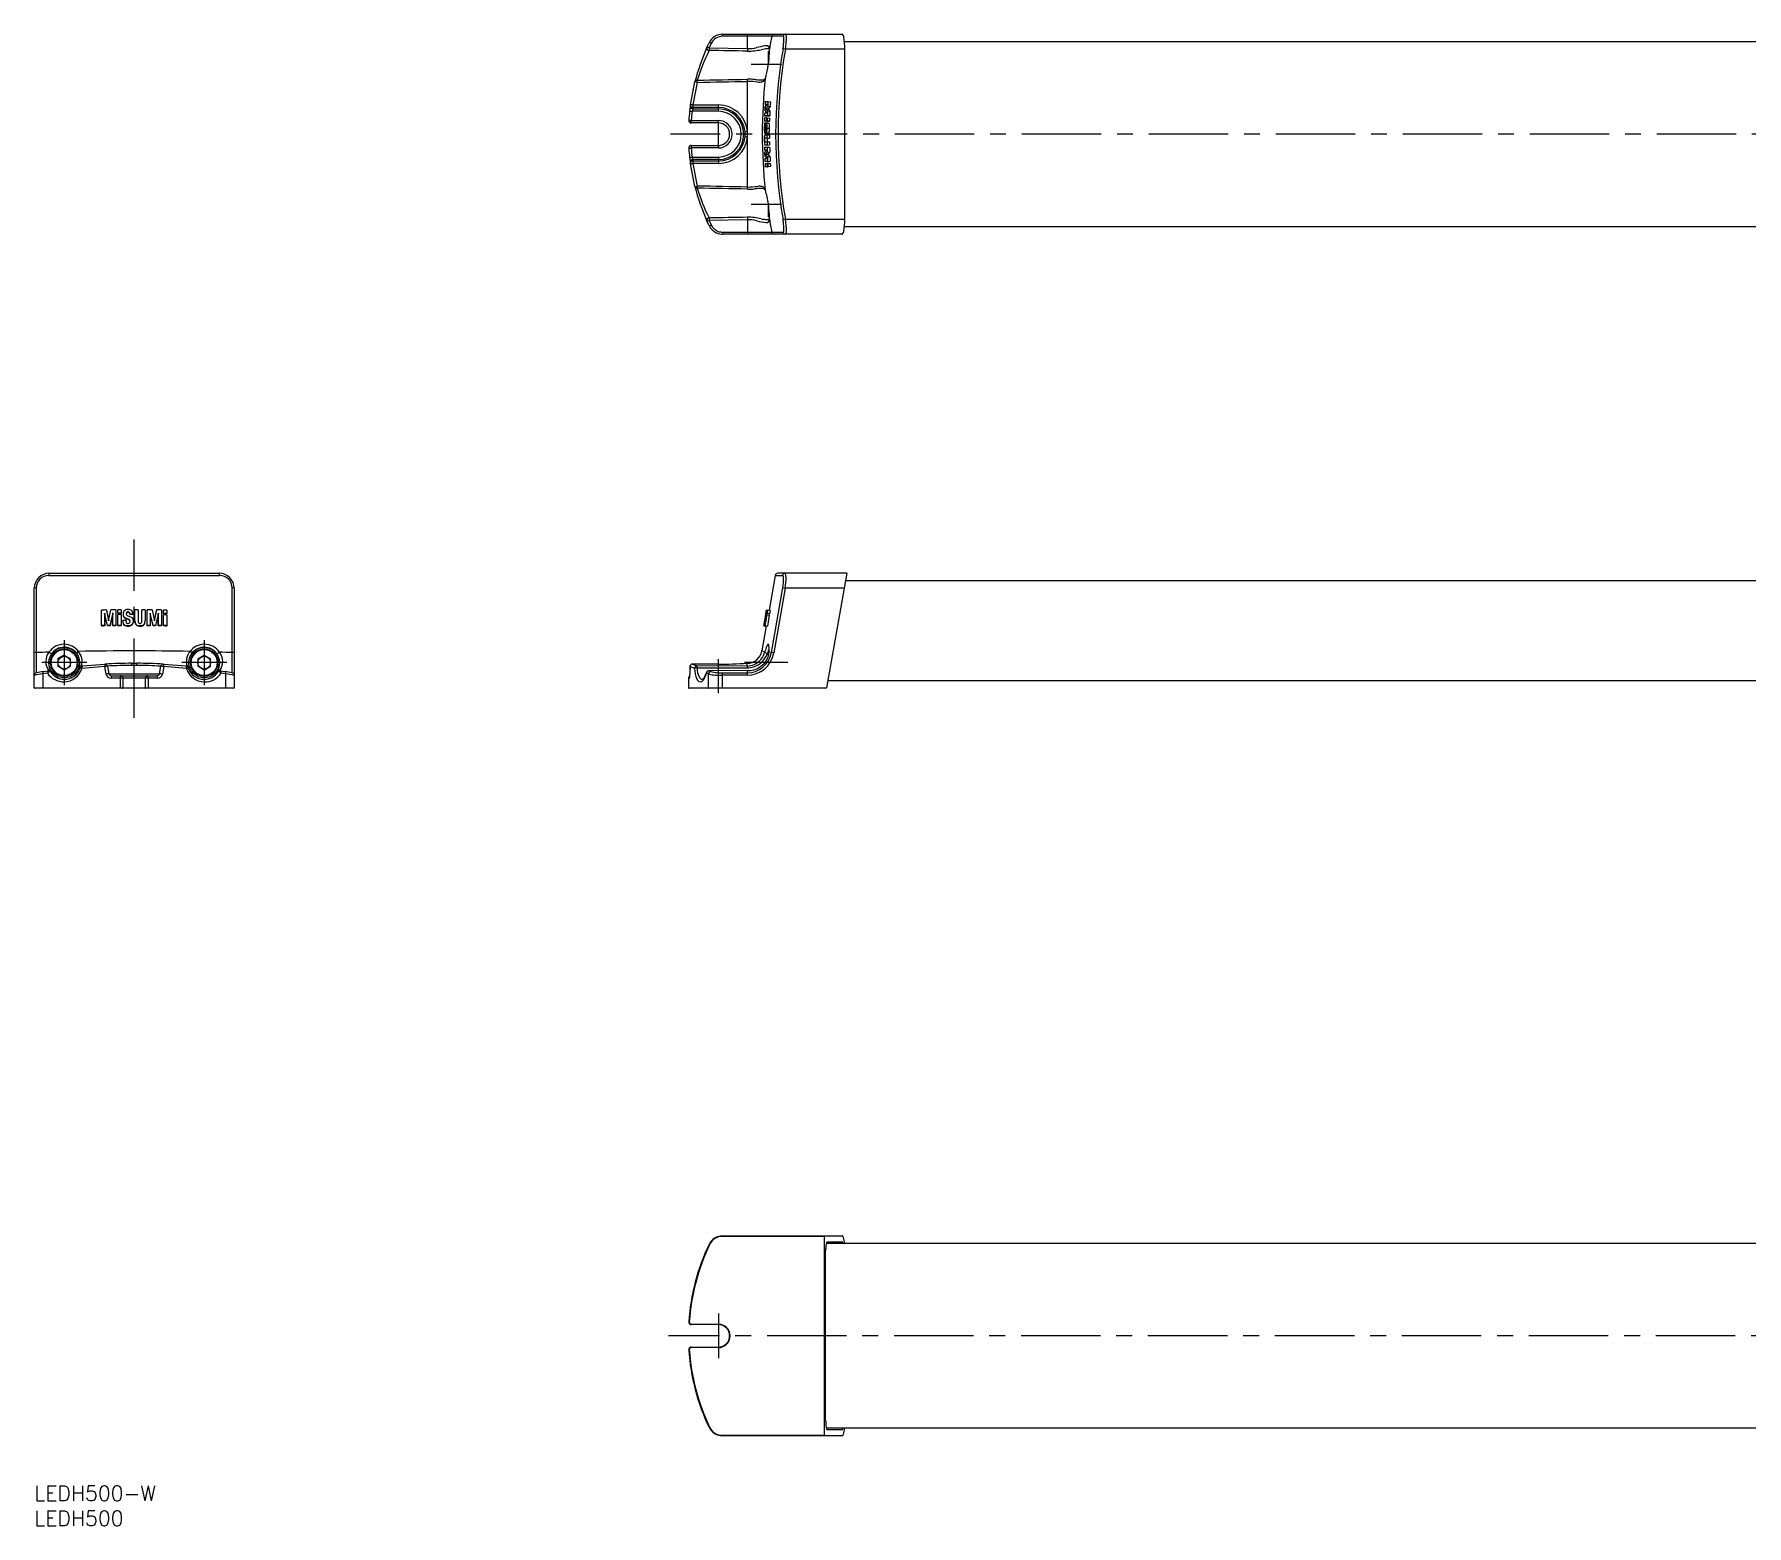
# Model space of a CAD drawing. Extents: x 0 to 685, y -8 to 290.
# Drawn here: x 0 to 342.6, y -8 to 290.4 of the extents above; entities that cross this region are included whole.
import ezdxf

# ---------------------------------------------------------------- set-up
doc = ezdxf.new("R2010")
doc.units = 0
doc.header["$LTSCALE"] = 0.5
doc.linetypes.add('CENTER', pattern=[50.8, 31.75, -6.35, 6.35, -6.35])
for name, color, linetype in [('MSM_CENTER', 1, 'CENTER'), ('MSM_CONTINUOUS', 7, 'CONTINUOUS'), ('MSM_PART_NUMBER', 7, 'CONTINUOUS')]:
    doc.layers.add(name, color=color, linetype=linetype)
doc.styles.get("Standard").update_dxf_attribs({"font": 'txt.shx', "height": 3, "bigfont": 'bigfont.shx'})

# ---------------------------------------------------------------- blocks, each defined once
blk = doc.blocks.new('*U2')
at = {"layer": 'MSM_PART_NUMBER'}
blk.add_text('LEDH500-W', height=3, dxfattribs=at).set_placement((0, -3))
blk = doc.blocks.new('*U3')
at = {"layer": 'MSM_PART_NUMBER'}
blk.add_text('LEDH500', height=3, dxfattribs=at).set_placement((0, -8))

msp = doc.modelspace()

# ---------------------------------------------------------------- linework, layer by layer
at = {"layer": 'MSM_CENTER'}
for p, q in [((143.4, 284.44), (149.49, 284.44)), ((136.84, 267.68), (136.84, 273.18)), ((645.23, 270.38), (127.25, 270.44)), ((143.4, 256.44), (149.49, 256.44)), ((20, 153.66), (20, 189.31)), ((6, 169.2), (6, 160.2)), ((34, 169.2), (34, 160.2)), ((10.5, 164.7), (1.5, 164.7)), ((38.5, 164.7), (29.5, 164.7)), ((136.84, 158.57), (136.84, 165.4)), ((150.72, 164.7), (142.06, 164.7)), ((136.84, 34.5), (136.84, 25.5)), ((645.06, 30), (126.88, 30))]:
    msp.add_line(p, q, dxfattribs=at)
at = {"layer": 'MSM_CONTINUOUS'}
for p, q in [((134.56, 287.81), (134.98, 288.72)), ((135.43, 288.6), (135.01, 287.69)), ((137.69, 290.03), (137.69, 290.43)), ((137.69, 290.43), (161.62, 290.43)), ((149.8, 290.03), (137.69, 290.03)), ((142.68, 287.55), (142.68, 290.43)), ((612.59, 288.93), (162.08, 288.93)), ((135.01, 287.69), (142.68, 287.55)), ((146.84, 286.89), (147.07, 287.11)), ((146.84, 286.89), (146.84, 284.32)), ((147.07, 287.36), (147.07, 287.34)), ((150.26, 287.43), (149.77, 287.52)), ((162.15, 287.43), (150.26, 287.43)), ((162.15, 253.43), (162.15, 287.43)), ((142.68, 259.86), (142.68, 281)), ((131.25, 276.33), (132.15, 280.88)), ((132.63, 280.81), (131.75, 276.29)), ((136.84, 275.01), (131.59, 275.01)), ((131.71, 275.51), (136.84, 275.51)), ((131.75, 276.29), (136.84, 276.29)), ((131.75, 276.29), (131.75, 275.77)), ((136.84, 275.77), (131.75, 275.77)), ((136.84, 275.01), (136.84, 276.29)), ((146.64, 274.14), (146.09, 274.14)), ((146.09, 274.14), (146.58, 274.12)), ((146.11, 274.72), (146.56, 274.72)), ((146.56, 274.72), (146.14, 275.3)), ((146.16, 275.79), (146.63, 276.37)), ((146.63, 276.37), (146.19, 276.37)), ((146.19, 276.37), (146.61, 276.34)), ((146.23, 276.95), (146.78, 276.95)), ((146.72, 276), (146.31, 275.55)), ((146.31, 275.55), (146.68, 275.08)), ((146.31, 275.55), (146.8, 275.52)), ((147.13, 274.12), (146.58, 274.12)), ((146.64, 274.14), (147.13, 274.12)), ((146.68, 275.08), (147.17, 275.06)), ((146.72, 276), (147.21, 275.97)), ((146.78, 276.95), (147.27, 276.92)), ((147.21, 275.97), (146.8, 275.52)), ((146.8, 275.52), (147.17, 275.06)), ((131.43, 273.18), (136.84, 273.18)), ((131.43, 272.68), (131.43, 273.18)), ((136.84, 272.68), (131.43, 272.68)), ((136.84, 272.68), (136.84, 273.18)), ((142.19, 269.96), (142.19, 270.9)), ((146.44, 273.05), (146.06, 273.05)), ((146.55, 273.03), (146.06, 273.05)), ((146.08, 273.69), (146.46, 273.69)), ((146.1, 271.66), (146.25, 271.66)), ((146.21, 272.08), (146.19, 272.08)), ((146.2, 272.72), (146.22, 272.72)), ((146.21, 272.08), (146.28, 272.07)), ((146.22, 272.72), (146.71, 272.7)), ((146.33, 271.21), (146.3, 270.91)), ((146.37, 271.7), (146.33, 271.21)), ((146.44, 270.71), (146.42, 270.71)), ((146.42, 270.71), (146.91, 270.7)), ((146.93, 273.03), (146.44, 273.05)), ((146.44, 270.71), (146.93, 270.7)), ((146.45, 272.67), (146.94, 272.66)), ((146.51, 273.68), (146.46, 273.69)), ((146.61, 273.05), (146.49, 273.05)), ((146.49, 273.05), (146.98, 273.03)), ((146.51, 273.69), (146.62, 273.69)), ((146.93, 273.03), (146.55, 273.03)), ((146.59, 271.67), (147.08, 271.66)), ((146.61, 273.05), (147.1, 273.03)), ((146.62, 273.69), (147.12, 273.67)), ((146.93, 270.7), (146.91, 270.7)), ((147.1, 273.03), (146.98, 273.03)), ((131.43, 268.18), (131.43, 267.68)), ((131.43, 268.18), (136.84, 268.18)), ((136.84, 267.68), (131.43, 267.68)), ((136.84, 268.18), (136.84, 267.68)), ((146.06, 267.82), (146.55, 267.83)), ((146.06, 267.82), (146.61, 267.82)), ((146.51, 267.23), (146.07, 267.23)), ((146.09, 266.66), (146.51, 267.23)), ((146.19, 270.6), (146.68, 270.6)), ((146.19, 270.29), (146.57, 270.29)), ((146.19, 270.29), (146.68, 270.29)), ((146.58, 269.65), (146.19, 269.65)), ((146.2, 268.91), (146.58, 268.91)), ((146.2, 268.91), (146.69, 268.91)), ((146.59, 268.27), (146.21, 268.27)), ((146.55, 267.83), (147.1, 267.83)), ((146.57, 270.29), (147.06, 270.29)), ((146.58, 269.65), (147.07, 269.66)), ((146.58, 268.91), (147.08, 268.91)), ((146.59, 268.27), (147.09, 268.28)), ((146.61, 267.82), (147.1, 267.83)), ((146.68, 270.29), (147.06, 270.29)), ((146.69, 268.91), (147.08, 268.91)), ((132.15, 259.98), (131.25, 264.53)), ((131.59, 265.85), (136.84, 265.85)), ((136.84, 265.36), (131.71, 265.36)), ((131.75, 265.09), (131.75, 264.57)), ((131.75, 265.09), (136.84, 265.09)), ((131.75, 264.57), (132.63, 260.05)), ((136.84, 264.57), (131.75, 264.57)), ((136.84, 265.85), (136.84, 264.57)), ((146.58, 265.59), (146.11, 266.16)), ((146.14, 265.59), (146.56, 265.61)), ((146.14, 265.59), (146.58, 265.59)), ((146.72, 265), (146.17, 265)), ((146.19, 264.55), (146.68, 264.58)), ((146.19, 264.55), (146.57, 264.55)), ((146.61, 263.91), (146.23, 263.91)), ((146.63, 266.87), (146.26, 266.4)), ((146.26, 266.4), (146.76, 266.42)), ((146.26, 266.4), (146.67, 265.95)), ((146.57, 264.55), (147.07, 264.58)), ((146.61, 263.91), (146.66, 263.91)), ((147.11, 264.58), (146.62, 264.55)), ((146.62, 264.55), (146.74, 264.55)), ((146.63, 266.87), (147.13, 266.88)), ((146.78, 263.91), (146.66, 263.91)), ((146.67, 265.95), (147.16, 265.97)), ((146.68, 264.58), (147.07, 264.58)), ((146.72, 265), (147.21, 265.03)), ((147.23, 264.58), (146.74, 264.55)), ((147.13, 266.88), (146.76, 266.42)), ((146.76, 266.42), (147.16, 265.97)), ((147.27, 263.94), (146.78, 263.91)), ((147.11, 264.58), (147.23, 264.58)), ((146.84, 256.55), (146.84, 253.99)), ((147.07, 253.75), (146.84, 253.99)), ((147.07, 253.49), (147.06, 253.38)), ((134.98, 252.14), (134.56, 253.06)), ((142.68, 253.32), (135.01, 253.17)), ((135.01, 253.17), (135.43, 252.27)), ((137.69, 250.84), (149.8, 250.84)), ((137.69, 250.84), (137.69, 250.43)), ((161.62, 250.43), (137.69, 250.43)), ((142.68, 253.32), (142.68, 250.43)), ((150.26, 253.43), (149.77, 253.35)), ((150.26, 253.43), (162.15, 253.43)), ((612.59, 251.93), (162.08, 251.93)), ((2.92, 182.15), (37.08, 182.15)), ((3, 182.57), (37, 182.57)), ((148.22, 182.16), (146.99, 175.17)), ((148.22, 182.16), (149.7, 182.15)), ((162.52, 182.57), (148.71, 182.57)), ((162.52, 182.57), (161.99, 179.57)), ((0, 159.67), (0, 179.57)), ((0.4, 179.65), (0.4, 162.65)), ((39.6, 162.65), (39.6, 179.65)), ((40, 179.57), (40, 159.67)), ((147.45, 166.71), (149.73, 179.65)), ((150.21, 179.57), (147.93, 166.63)), ((149.73, 179.65), (150.21, 179.57)), ((161.99, 179.57), (150.21, 179.57)), ((161.99, 179.57), (158.49, 159.67)), ((613.15, 181.07), (162.26, 181.07)), ((13.48, 172.11), (13.48, 175.22)), ((14.43, 175.23), (14.88, 173.04)), ((14.43, 175.23), (14.46, 175.14)), ((14.46, 175.14), (14.89, 173.06)), ((14.88, 173.04), (15.35, 175.24)), ((16.3, 175.24), (16.3, 172.13)), ((16.3, 175.24), (16.31, 175.16)), ((16.31, 175.16), (16.31, 172.05)), ((16.75, 174.58), (16.75, 175.25)), ((17.39, 175.25), (17.39, 174.59)), ((17.39, 175.25), (17.4, 175.16)), ((17.4, 175.16), (17.4, 174.5)), ((18.77, 174.77), (18.77, 174.86)), ((20.14, 173.09), (20.14, 175.26)), ((20.14, 175.26), (20.14, 175.17)), ((20.14, 173), (20.14, 175.17)), ((20.78, 175.26), (20.78, 173.09)), ((21.53, 175.25), (21.52, 175.17)), ((21.52, 173), (21.52, 175.17)), ((21.53, 173.08), (21.53, 175.25)), ((22.17, 175.25), (22.17, 173.08)), ((22.62, 175.25), (22.6, 175.16)), ((22.6, 172.05), (22.6, 175.16)), ((22.62, 172.14), (22.62, 175.25)), ((23.57, 175.25), (24.03, 173.05)), ((24.03, 173.05), (24.49, 175.24)), ((24.03, 173.05), (24.46, 175.15)), ((24.49, 175.24), (24.46, 175.15)), ((25.43, 175.23), (25.43, 172.12)), ((25.85, 175.14), (25.88, 175.23)), ((25.85, 174.48), (25.85, 175.14)), ((25.88, 174.56), (25.88, 175.23)), ((26.52, 175.22), (26.52, 174.56)), ((145.98, 172.14), (146.53, 175.25)), ((146.64, 175.23), (146.09, 172.12)), ((146.12, 173.09), (146.5, 175.26)), ((146.5, 175.26), (146.12, 173.09)), ((146.13, 173.08), (146.51, 175.25)), ((146.52, 175.25), (146.14, 173.08)), ((146.56, 175.25), (146.19, 173.05)), ((146.19, 173.05), (146.6, 175.24)), ((146.56, 175.25), (146.53, 175.25)), ((146.55, 174.56), (146.67, 175.23)), ((146.7, 175.22), (146.59, 174.56)), ((146.64, 175.23), (146.6, 175.24)), ((146.64, 175.23), (146.67, 175.23)), ((146.7, 175.22), (146.67, 175.23)), ((147.2, 175.13), (146.7, 175.22)), ((147.2, 175.13), (147.08, 174.47)), ((13.48, 172.11), (13.51, 172.02)), ((14.64, 172.12), (14.07, 174.6)), ((14.07, 174.6), (14.07, 172.12)), ((14.07, 172.12), (14.1, 172.03)), ((14.1, 174.47), (14.1, 172.03)), ((15.14, 172.13), (14.64, 172.12)), ((14.64, 172.12), (14.67, 172.04)), ((15.16, 172.04), (14.67, 172.04)), ((15.71, 174.65), (15.14, 172.13)), ((15.14, 172.13), (15.16, 172.04)), ((15.71, 174.47), (15.16, 172.04)), ((15.71, 172.13), (15.71, 174.65)), ((15.71, 172.13), (15.73, 172.04)), ((16.3, 172.13), (16.31, 172.05)), ((16.75, 174.58), (16.76, 174.5)), ((16.75, 172.14), (16.75, 174.31)), ((16.76, 172.05), (16.75, 172.14)), ((17.39, 174.59), (17.4, 174.5)), ((17.39, 174.31), (17.39, 172.14)), ((17.4, 174.22), (17.39, 174.31)), ((17.4, 172.05), (17.39, 172.14)), ((17.4, 174.22), (17.4, 172.05)), ((17.72, 172.99), (17.72, 173.11)), ((17.89, 173.9), (17.9, 173.81)), ((18.32, 173.56), (18.33, 173.48)), ((18.36, 173.11), (18.36, 173.02)), ((18.36, 173.11), (18.37, 173.03)), ((18.37, 173.03), (18.37, 172.94)), ((18.37, 172.94), (18.37, 172.83)), ((18.73, 174.07), (19.22, 173.86)), ((18.78, 172.01), (18.77, 172.1)), ((19.11, 174.39), (19.12, 174.31)), ((19.22, 173.86), (19.52, 173.7)), ((19.73, 174.48), (19.73, 174.4)), ((19.73, 174.48), (19.73, 174.4)), ((19.73, 174.4), (19.73, 174.31)), ((19.73, 174.4), (19.73, 174.31)), ((20.14, 173.09), (20.14, 173)), ((21.53, 173.08), (21.52, 173)), ((22.62, 172.14), (22.6, 172.05)), ((23.2, 172.14), (23.19, 172.05)), ((23.21, 174.63), (23.2, 172.14)), ((23.78, 172.13), (23.21, 174.63)), ((23.76, 172.05), (23.21, 174.47)), ((23.78, 172.13), (23.76, 172.05)), ((24.25, 172.04), (23.76, 172.05)), ((24.27, 172.13), (23.78, 172.13)), ((24.27, 172.13), (24.25, 172.04)), ((24.84, 174.62), (24.27, 172.13)), ((24.82, 172.04), (24.82, 174.53)), ((24.85, 172.13), (24.82, 172.04)), ((24.85, 172.13), (24.84, 174.62)), ((25.43, 172.12), (25.41, 172.03)), ((25.85, 174.48), (25.88, 174.56)), ((25.88, 174.29), (25.85, 174.2)), ((25.85, 172.03), (25.85, 174.2)), ((25.88, 172.12), (25.85, 172.03)), ((25.88, 172.12), (25.88, 174.29)), ((26.49, 174.47), (26.52, 174.56)), ((26.52, 172.11), (26.49, 172.02)), ((26.52, 174.28), (26.52, 172.11)), ((146.44, 172.06), (145.56, 167.05)), ((145.95, 172.14), (145.96, 172.14)), ((146.43, 172.01), (145.95, 172.1)), ((145.95, 172.09), (146.43, 172.01)), ((145.98, 172.14), (146, 172.14)), ((146.44, 174.63), (146, 172.14)), ((146.02, 172.13), (146.44, 174.63)), ((146.04, 172.13), (146.02, 172.13)), ((146.5, 174.62), (146.04, 172.13)), ((146.14, 173.08), (146.05, 172.58)), ((146.06, 172.13), (146.5, 174.62)), ((146.09, 172.12), (146.06, 172.13)), ((146.09, 172.12), (146.12, 172.12)), ((146.12, 172.12), (146.5, 174.29)), ((146.16, 172.11), (146.12, 172.12)), ((146.54, 174.28), (146.16, 172.11)), ((146.16, 172.11), (146.65, 172.02)), ((146.54, 174.28), (146.5, 174.29)), ((146.54, 174.28), (147.03, 174.19)), ((146.59, 174.56), (146.55, 174.56)), ((147.08, 174.47), (146.59, 174.56)), ((147.03, 174.19), (146.65, 172.02)), ((147.02, 174.48), (146.97, 174.21)), ((6, 166.18), (4.72, 165.44)), ((4.72, 165.44), (4.72, 163.96)), ((6, 166.18), (7.28, 165.44)), ((7.28, 163.96), (7.28, 165.44)), ((19.49, 164.57), (20.51, 164.57)), ((32.72, 165.44), (34, 166.18)), ((32.72, 165.44), (32.72, 163.96)), ((34, 166.18), (35.28, 165.44)), ((35.28, 163.96), (35.28, 165.44)), ((142.6, 164.57), (142.59, 164.57)), ((142.6, 164.01), (142.6, 164.57)), ((145.56, 167.05), (146.17, 166.94)), ((146.77, 166.89), (146.65, 166.55)), ((146.84, 167.15), (147.01, 167.32)), ((146.84, 167.15), (146.84, 165.97)), ((147.93, 166.63), (146.99, 166.8)), ((2.62, 162.59), (1.71, 162.43)), ((1.71, 162.43), (1.71, 159.67)), ((1.8, 162.91), (1.83, 162.92)), ((1.83, 162.92), (2.74, 163.08)), ((2.71, 163.07), (2.74, 163.08)), ((2.74, 163.08), (2.89, 163.11)), ((3.24, 162.87), (3.38, 162.9)), ((3.37, 162.92), (3.38, 162.9)), ((6, 163.22), (4.72, 163.96)), ((7.28, 163.96), (6, 163.22)), ((9.19, 163.69), (9.01, 163.68)), ((9.43, 164.01), (9.62, 164.03)), ((14.1, 163.9), (9.55, 163.54)), ((9.62, 164.03), (14.14, 164.4)), ((14.37, 162.39), (14.1, 163.9)), ((14.66, 163.99), (14.93, 162.48)), ((14.93, 162.48), (25.07, 162.48)), ((24.63, 161.57), (15.37, 161.57)), ((15.42, 162.07), (24.58, 162.07)), ((17.22, 159.67), (17.22, 161.57)), ((17.75, 161.57), (17.75, 159.67)), ((20.47, 164.15), (19.53, 164.15)), ((22.25, 159.67), (22.25, 161.57)), ((22.78, 161.57), (22.78, 159.67)), ((25.07, 162.48), (25.34, 163.99)), ((25.9, 163.9), (25.63, 162.39)), ((25.86, 164.4), (30.38, 164.03)), ((30.45, 163.54), (25.9, 163.9)), ((30.57, 164.01), (30.38, 164.03)), ((34, 163.22), (32.72, 163.96)), ((34, 163.22), (35.28, 163.96)), ((36.62, 162.9), (36.63, 162.94)), ((36.76, 162.87), (36.62, 162.9)), ((37.11, 163.11), (37.26, 163.08)), ((37.26, 163.08), (38.17, 162.92)), ((37.29, 163.07), (37.26, 163.08)), ((38.29, 162.43), (37.38, 162.59)), ((38.2, 162.91), (38.17, 162.92)), ((38.29, 159.67), (38.29, 162.43)), ((130.86, 161.57), (130.86, 159.67)), ((130.86, 161.57), (130.86, 159.67)), ((131.02, 161.57), (130.86, 161.57)), ((131.08, 161.78), (130.98, 161.57)), ((131.17, 163.91), (131.14, 162.41)), ((131.17, 163.91), (131.18, 163.9)), ((132.07, 163.54), (131.18, 163.9)), ((136.77, 164.4), (131.67, 164.4)), ((131.67, 164.4), (132.56, 164.03)), ((136.77, 164.4), (131.67, 164.4)), ((131.67, 164.4), (131.67, 164.4)), ((132.55, 163.69), (142.6, 163.68)), ((142.6, 164.01), (132.56, 164.03)), ((134.9, 162.43), (134.48, 162.59)), ((134.9, 159.67), (134.9, 162.43)), ((142.6, 163.12), (134.94, 163.09)), ((142.6, 163.11), (134.94, 163.08)), ((134.94, 163.09), (134.94, 163.08)), ((134.94, 163.08), (135.35, 162.92)), ((136.77, 164.4), (136.77, 164.4)), ((137.61, 162.65), (137.61, 159.57)), ((137.61, 162.65), (142.6, 162.65)), ((142.6, 162.16), (137.61, 162.16)), ((142.6, 163.11), (142.6, 163.12)), ((142.6, 163.11), (142.6, 162.16)), ((616.68, 161.07), (158.73, 161.07)), ((0, 159.67), (40, 159.67)), ((39.9, 159.57), (0.1, 159.57)), ((130.86, 159.67), (158.49, 159.67)), ((158.47, 159.57), (130.96, 159.57)), ((158.47, 159.57), (158.49, 159.67)), ((135.07, 48.25), (134.98, 48.29)), ((137.69, 50), (137.69, 49.9)), ((137.69, 50), (161.62, 50)), ((158.09, 49.9), (137.69, 49.9)), ((158.09, 10.1), (158.09, 49.9)), ((616.22, 48.5), (158.45, 48.5)), ((158.62, 48.8), (161.62, 48.8)), ((158.3, 13), (158.3, 47)), ((131.43, 32.35), (136.84, 32.35)), ((131.43, 32.25), (131.43, 32.35)), ((136.84, 32.25), (131.43, 32.25)), ((136.84, 32.25), (136.84, 32.35)), ((131.43, 27.75), (131.43, 27.65)), ((131.43, 27.75), (136.84, 27.75)), ((136.84, 27.65), (131.43, 27.65)), ((136.84, 27.75), (136.84, 27.65)), ((134.98, 11.71), (135.07, 11.75)), ((616.22, 11.5), (158.45, 11.5)), ((161.62, 11.2), (158.62, 11.2)), ((137.69, 10.1), (158.09, 10.1)), ((137.69, 10), (137.69, 10.1)), ((161.62, 10), (137.69, 10))]:
    msp.add_line(p, q, dxfattribs=at)
for centre, radius in [((6, 164.7), 3.05), ((6, 164.7), 2.75), ((6, 164.7), 2.6), ((6, 164.7), 1.28), ((34, 164.7), 3.05), ((34, 164.7), 2.75), ((34, 164.7), 2.6), ((34, 164.7), 1.28)]:
    msp.add_circle(centre, radius, dxfattribs=at)
for centre, radius, start, end in [((173.36, 270.43), 42.52, 155.8678, 165.7613), ((135.03, 287.68), 0.492, 164.7096, 266.8613), ((134.59, 287.02), 0.793, 58.0761, 92.6895), ((137.68, 287.44), 2.99, 89.8666, 154.6417), ((135.01, 287.97), 0.759, 56.5079, 92.4692), ((137.68, 287.54), 2.49, 89.9311, 154.8343), ((142.74, 295.45), 7.9, 269.5744, 283.3187), ((150.78, 263.43), 25.11, 100.7493, 104.3498), ((146.36, 286.61), 1.51, 77.3765, 100.1062), ((146.55, 287.62), 0.485, 10.4457, 72.9192), ((248.01, 270.46), 102.38, 168.9777, 170.4223), ((148.01, 289.94), 0.494, 90.3295, 169.3436), ((139.35, 289.57), 10.62, 348.8517, 358.5216), ((150.29, 289.94), 0.494, 90.3309, 169.3422), ((149.73, 289.85), 0.197, 19.6965, 67.0661), ((147.95, 289.42), 2.02, 356.5362, 14.1814), ((137.49, 289.66), 12.96, 350.09, 1.2714), ((150.15, 290.21), 0.265, 28.0375, 58.5115), ((148.98, 289.89), 1.47, 2.4476, 17.5075), ((161.58, 290.22), 0.213, 25.2862, 78.2607), ((160.19, 289.51), 1.78, 13.34, 27.12), ((151.34, 287.67), 10.81, 358.7237, 11.9624), ((165.79, 271.35), 34.62, 152.7699, 163.4003), ((240.41, 285.61), 105.42, 178.8677, 179.1405), ((-4752.35, -267335.15), 267666.96, 88.952133, 88.9537744), ((251, 285.39), 108.34, 178.8623, 179.125), ((142.56, 301.15), 14.1, 270.4431, 281.7379), ((148.06, 275.56), 12.07, 97.1006, 102.5829), ((125.5, 287.45), 21.57, 346.5091, 359.7179), ((146.64, 286.35), 1.19, 81.9664, 94.5575), ((146.84, 286.52), 1.02, 79.8817, 91.6375), ((147, 287.47), 0.0487, 47.3925, 79.2247), ((145.35, 287.35), 1.72, 0.7753, 12.2134), ((146.75, 287.37), 0.313, 356.9709, 24.9144), ((247.8, 270.43), 99.5, 170.1133, 189.8867), ((247.78, 270.43), 99, 170.1119, 189.8881), ((132.61, 280.76), 0.48, 88.4963, 164.7411), ((-1253.57, 74698.46), 74430.13, 271.0671381, 271.0748743), ((27.77, 278.87), 104.88, 1.0591, 1.2915), ((-2287.73, 127181.02), 126923.29, 271.0926642, 271.0972009), ((40.98, 279.11), 101.71, 1.0684, 1.3056), ((142.7, 256.76), 24.67, 86.7077, 90.0763), ((142.52, 262.79), 18.22, 83.0245, 89.5076), ((145.15, 289.35), 8.03, 262.6431, 271.1564), ((145.03, 283.85), 2.99, 264.389, 281.4166), ((145.52, 283.92), 2.61, 265.3749, 274.6126), ((145.46, 281.6), 0.702, 283.3731, 327.3333), ((248.18, 270.43), 102.55, 173.7483, 186.2517), ((145.73, 281.93), 0.613, 269.2987, 326.9925), ((145.3, 281.84), 0.969, 320.0529, 345.5571), ((139.85, 283.85), 6.78, 340.5629, 347.7233), ((132.21, 279.63), 1.26, 70.3468, 92.8511), ((173.34, 270.43), 42.5, 173.739, 176.2458), ((172.84, 270.49), 41.99, 172.3774, 173.7471), ((46083.44, 419113.8), 421352, 263.7389103, 263.7389783), ((173.34, 270.43), 42.5, 172.0203, 172.3856), ((131.71, 276), 0.497, 172.9134, 270.2397), ((131.32, 274.16), 2.18, 78.784, 91.8863), ((131.74, 276.27), 0.497, 172.5532, 270.2297), ((173.34, 270.43), 42, 173.739, 176.2458), ((142.41, 272.64), 11.08, 165.0112, 167.6325), ((173.34, 269.94), 42, 172.0203, 172.3856), ((136.84, 270.43), 5.86, 5.0376, 90.0008), ((136.85, 270.41), 5.36, 5.214, 90.1368), ((136.84, 270.43), 5.07, 270, 90), ((136.84, 270.43), 4.58, 270, 90), ((248.05, 270.47), 102.03, 177.6134, 177.9425), ((248.39, 270.47), 102.37, 177.0184, 177.2972), ((249.47, 270.41), 103.45, 176.3745, 176.699), ((249.48, 270.44), 102.9, 177.4136, 177.9407), ((249.35, 270.45), 102.78, 176.3733, 176.9035), ((249.5, 270.44), 102.44, 177.414, 177.9409), ((249.25, 270.45), 102.19, 176.3732, 176.9038), ((131.43, 273.18), 0.5, 176.2458, 270), ((-4366.73, -68273.11), 68693.73, 86.2455058, 86.2459229), ((136.84, 270.43), 2.75, 270, 90), ((136.84, 270.43), 2.25, 270, 90), ((145.69, 235.81), 35.27, 94.8992, 95.6996), ((154.29, 271.63), 8.27, 175.9755, 185.0223), ((148.3, 272.07), 2.26, 168.2511, 176.4557), ((147.18, 271.03), 1.13, 186.2399, 196.0423), ((249.18, 270.43), 103.15, 178.1914, 178.5469), ((146.48, 272.46), 0.402, 150.789, 170.4733), ((146.34, 270.78), 0.259, 194.6108, 214.5477), ((148.19, 271.65), 2.09, 170.7443, 179.8141), ((147.67, 271.61), 1.57, 177.979, 188.4609), ((146.34, 271.39), 0.227, 184.1723, 207.2417), ((146.23, 272.61), 0.114, 107.2731, 151.3228), ((146.3, 271.96), 0.179, 146.6409, 169.4351), ((146.19, 270.68), 0.0747, 212.8153, 253.0133), ((146.17, 271.3), 0.0268, 205.1355, 288.7383), ((146.19, 272.03), 0.0453, 90.5459, 146.21), ((146.14, 271.33), 0.0631, 303.5251, 346.5974), ((146.16, 270.68), 0.0834, 290.6215, 341.7822), ((144.47, 271.73), 1.78, 346.322, 357.6446), ((249.63, 270.43), 103.44, 178.7316, 179.0862), ((145.1, 271.04), 1.2, 341.2834, 353.8645), ((156.48, 271.03), 10.25, 172.3052, 176.4628), ((147.09, 272.3), 0.772, 154.1068, 172.6666), ((150.74, 271.32), 4.38, 172.3621, 174.9944), ((146.45, 272.61), 0.0598, 88.2769, 153.2392), ((146.72, 271.87), 0.324, 154.0317, 174.3417), ((146.46, 272), 0.0351, 97.8354, 152.9836), ((146.42, 271.37), 0.0504, 274.0743, 338.3639), ((249.83, 270.43), 103.41, 179.5074, 179.8477), ((250.25, 270.41), 103.85, 178.1926, 178.5458), ((146.4, 270.8), 0.101, 289.381, 335.4474), ((146.44, 272.59), 0.0783, 13.2587, 82.6135), ((146.45, 272), 0.0308, 20.1442, 83.7262), ((146.23, 271.47), 0.262, 334.0554, 350.1337), ((146.25, 271.91), 0.246, 5.7323, 24.4186), ((249.61, 270.43), 103.15, 178.1914, 178.5469), ((144.31, 271.71), 2.2, 352.4791, 5.8546), ((145.94, 271), 0.608, 336.3339, 350.7692), ((145.39, 272.22), 1.19, 8.4496, 19.1054), ((141.89, 271.61), 4.7, 351.3689, 0.6651), ((140.31, 271.82), 6.28, 358.5962, 5.2609), ((248.54, 270.46), 101.96, 178.1893, 178.549), ((146.65, 270.7), 0.101, 289.381, 335.4474), ((250.13, 270.41), 103.44, 178.7316, 178.7534), ((146.18, 270.9), 0.608, 336.3339, 341.2938), ((146.89, 270.8), 0.102, 289.5934, 332.2786), ((146.93, 272.58), 0.0783, 13.2587, 82.6135), ((146.45, 271), 0.584, 335.4328, 350.5439), ((145.88, 272.21), 1.19, 8.4496, 19.1054), ((142.48, 271.6), 4.6, 351.2148, 0.7169), ((141.24, 271.84), 5.84, 358.2701, 5.3856), ((249.89, 270.42), 102.83, 178.1917, 178.5466), ((131.43, 267.68), 0.5, 90, 183.7542), ((-39649.06, 606516.69), 607552.75, 273.75417152, 273.75421867), ((173.34, 270.43), 42.5, 183.7542, 186.261), ((173.34, 270.43), 42, 183.7542, 186.261), ((136.85, 270.45), 5.36, 269.8671, 354.7821), ((136.84, 270.43), 5.86, 270.0031, 354.9585), ((145.69, 305.06), 35.27, 264.3004, 265.1007), ((150.35, 269.5), 4.33, 172.6847, 179.1332), ((156.83, 269.42), 10.8, 179.2283, 182.1953), ((149.03, 269.05), 3, 180.9598, 191.4365), ((146.57, 269.99), 0.519, 149.2152, 173.5148), ((249.99, 270.46), 103.97, 181.4567, 181.7796), ((146.5, 268.54), 0.421, 191.5654, 206.7681), ((146.69, 269.41), 0.59, 160.8358, 182.7602), ((149.58, 269.32), 3.48, 178.9849, 181.2189), ((146.97, 269.21), 0.871, 177.6493, 197.0333), ((146.23, 268.37), 0.109, 190.1589, 259.6614), ((146.21, 270.19), 0.104, 99.7178, 141.27), ((146.2, 269.59), 0.0646, 92.7833, 163.8856), ((146.21, 268.98), 0.0719, 195.2796, 263.7429), ((146.18, 270.65), 0.0432, 254.2504, 284.6376), ((250.17, 270.43), 103.6, 180.0778, 180.4318), ((249.47, 270.43), 102.89, 180.8478, 181.2041), ((148.57, 269.31), 1.98, 172.9853, 188.2158), ((146.8, 269.52), 0.199, 136.3726, 169.0462), ((146.74, 269.03), 0.13, 181.727, 247.2597), ((249.59, 270.43), 103.01, 181.455, 181.984), ((249.9, 270.43), 102.84, 180.078, 180.4328), ((250.15, 270.44), 103.08, 180.85, 181.204), ((249.61, 270.43), 102.54, 181.4546, 181.9834), ((-60844.73, 556041.12), 559110.24, 276.2610549, 276.2611062), ((173.36, 270.44), 42.52, 186.2614, 187.6141), ((131.71, 264.86), 0.497, 89.7603, 187.0866), ((173.34, 270.43), 42.5, 187.6144, 187.9797), ((131.74, 264.6), 0.497, 89.7702, 187.4468), ((131.32, 266.71), 2.18, 268.1135, 281.2161), ((141.49, 268), 10.13, 192.2452, 195.1111), ((173.34, 270.93), 42, 187.6144, 187.9797), ((249.58, 270.45), 103.56, 182.1004, 182.376), ((248.88, 270.42), 102.85, 182.6949, 183.0215), ((249.96, 270.49), 103.94, 183.2738, 183.6266), ((248.46, 270.37), 102.05, 183.2705, 183.6299), ((249.44, 270.43), 102.99, 183.2715, 183.6276), ((249.87, 270.44), 103.3, 182.4959, 183.021), ((250.51, 270.49), 103.94, 183.2738, 183.6266), ((249.35, 270.42), 102.28, 182.4946, 183.0223), ((248.79, 270.38), 101.72, 183.2705, 183.6292), ((132.21, 261.23), 1.26, 267.1489, 289.6532), ((132.61, 260.11), 0.48, 195.2588, 271.5038), ((173.34, 270.43), 42.5, 194.2362, 204.1348), ((27.77, 261.99), 104.88, 358.7085, 358.9409), ((164.54, 268.95), 33.25, 196.2785, 207.3412), ((-8359.48, -454259.67), 454598.63, 88.9283604, 88.9296271), ((-1945.37, -108727.78), 109007.64, 88.9024263, 88.9077086), ((40.98, 261.76), 101.71, 358.6944, 358.9316), ((143, 271.73), 12.3, 268.4549, 274.9061), ((142.38, 280.22), 20.36, 270.8333, 276.6179), ((145.46, 244.84), 14.71, 88.9767, 95.4832), ((145.05, 257.68), 2.34, 75.9279, 97.8973), ((145.37, 259.1), 0.881, 36.495, 73.369), ((145.74, 258.95), 0.593, 31.9374, 91.7307), ((144.46, 258.66), 1.88, 18.7924, 30.9013), ((129.29, 254.11), 17.72, 7.7398, 16.9055), ((135.03, 253.18), 0.492, 93.1387, 195.2905), ((1030.25, -48520.18), 48782.07, 91.042547, 91.051553), ((240.42, 255.26), 105.43, 180.8595, 181.1323), ((251, 255.47), 108.34, 180.875, 181.1377), ((142.74, 241.65), 12.17, 77.2141, 90.3102), ((146.99, 260.12), 6.79, 256.7181, 266.2664), ((104.32, 250.86), 42.9, 4.8081, 7.549), ((135.33, 253.98), 11.75, 357.5353, 2.3481), ((134.59, 253.85), 0.793, 267.3108, 301.9236), ((135.01, 252.9), 0.759, 267.5308, 303.4921), ((137.68, 253.42), 2.99, 205.3861, 249.7397), ((137.68, 253.33), 2.49, 205.1803, 249.8982), ((137.95, 254.95), 4.52, 253.2054, 266.6399), ((137.82, 254.1), 3.27, 252.3207, 267.6319), ((142.84, 245.58), 7.74, 77.1534, 91.2032), ((147.2, 261.19), 8.48, 251.9133, 264.7939), ((146.47, 253.35), 0.607, 265.7342, 322.5107), ((148.88, 301.42), 48.13, 267.2177, 267.5718), ((146.88, 253.69), 0.355, 263.7797, 292.313), ((145.72, 253.52), 1.35, 336.1666, 357.8432), ((146.81, 253.51), 0.255, 322.5202, 350.7663), ((248.01, 270.41), 102.38, 189.5777, 191.0223), ((148.01, 250.93), 0.494, 190.6562, 269.6707), ((139.35, 251.29), 10.62, 1.4784, 11.1483), ((149.73, 251.02), 0.197, 292.9339, 340.3035), ((150.29, 250.93), 0.494, 190.6577, 269.6692), ((147.95, 251.45), 2.02, 345.8186, 3.4638), ((137.49, 251.2), 12.96, 358.7286, 9.91), ((150.15, 250.66), 0.265, 301.4885, 331.9625), ((148.98, 250.98), 1.47, 342.4925, 357.5524), ((161.58, 250.64), 0.213, 281.7393, 334.7138), ((160.19, 251.36), 1.78, 332.88, 346.66), ((151.34, 253.19), 10.81, 348.0376, 1.2763), ((3, 179.57), 3, 90.0627, 179.9373), ((2.91, 179.64), 2.51, 89.9315, 179.7933), ((3.55, 182.24), 0.637, 149.0838, 187.8468), ((36.45, 182.24), 0.637, 352.1538, 30.9156), ((37, 179.57), 3, 0.0618, 89.9382), ((37.09, 179.64), 2.51, 0.2053, 90.0699), ((148.71, 182.07), 0.5, 90, 168.6246), ((150.19, 182.07), 0.495, 90.3348, 170.656), ((149.52, 181.85), 0.353, 37.5014, 60.1782), ((141.52, 181.3), 8.38, 348.6709, 2.5417), ((148.7, 181.63), 1.18, 1.9332, 21.3996), ((150.01, 182.3), 0.319, 27.4133, 55.8644), ((137.95, 181.59), 12.43, 350.6575, 1.5941), ((148.69, 181.93), 1.68, 0.1902, 18.1567), ((0.32, 179.05), 0.61, 82.2161, 121.6524), ((39.68, 179.05), 0.61, 58.3474, 97.784), ((19.98, -406.14), 581.4, 90.54664, 90.64021), ((19.99, -407.27), 582.53, 90.36318, 90.45622), ((20.02, -412.64), 587.9, 90.25646, 90.31882), ((18.55, 174.52), 0.773, 109.6068, 175.4703), ((18.76, 173.69), 1.63, 74.4093, 106.9589), ((18.73, 174.53), 0.331, 130.309, 186.1339), ((18.74, 174.4), 0.371, 85.6785, 130.3171), ((18.74, 174.47), 0.387, 86.2684, 125.3284), ((18.77, 174.45), 0.406, 64.0079, 90.416), ((18.8, 174.47), 0.301, 32.2356, 94.7543), ((18.77, 174.54), 0.33, 9.4095, 57.0986), ((18.99, 174.56), 0.729, 20.57, 73.4298), ((18.33, 174.42), 1.4, 2.4139, 16.2323), ((20, -408.52), 583.78, 89.92365, 89.98647), ((20, -410.24), 585.49, 89.78765, 89.85027), ((20, -409.46), 584.72, 89.65018, 89.74333), ((19.99, -409.47), 584.73, 89.46691, 89.55957), ((20.02, -406.54), 581.8, 89.35946, 89.42238), ((19.97, -408.39), 580.54, 90.58248, 90.6402), ((19.97, -405.66), 577.72, 90.58248, 90.6402), ((20, -412.62), 584.77, 90.36336, 90.42074), ((19.99, -406.94), 579, 90.36323, 90.4209), ((19.98, -405.72), 580.31, 90.25605, 90.31922), ((19.98, -406), 580.31, 90.25605, 90.31922), ((19.99, -410.91), 583.05, 90.2562, 90.31908), ((19.99, -404.87), 579.37, 90.25607, 90.31903), ((19.99, -408.16), 580.22, 90.25616, 90.31903), ((20, -410.46), 583.58, 90.16094, 90.22377), ((18.66, 172.94), 0.943, 177.2247, 217.5268), ((18.76, 174.4), 1, 169.4165, 209.9463), ((18.34, 172.68), 0.581, 183.0692, 226.8557), ((18.45, 174.18), 0.655, 184.1466, 213.9025), ((18.69, 174.48), 0.987, 216.2321, 248.353), ((18.7, 174.39), 0.983, 216.0753, 248.2349), ((18.45, 172.85), 0.72, 221.8679, 257.8423), ((18.48, 172.79), 0.759, 225.2855, 260.7543), ((18.73, 174.19), 2.09, 257.9499, 271.0488), ((17.12, 169.64), 4.1, 63.2045, 72.9166), ((16.68, 168.35), 5.39, 65.1803, 72.1633), ((19.28, 173), 0.918, 178.7792, 190.8777), ((18.73, 173.99), 1.98, 259.2904, 271.483), ((18.81, 172.93), 0.443, 192.978, 218.7062), ((18.86, 174.48), 0.462, 178.0602, 208.3137), ((18.77, 174.44), 0.361, 137.3637, 189.4992), ((18.87, 174.56), 0.512, 215.962, 254.0558), ((18.75, 173), 0.455, 229.5886, 286.6747), ((18.78, 173.55), 1.45, 269.6728, 297.1381), ((18.82, 173.27), 1.26, 267.9787, 305.2873), ((18.83, 172.89), 0.332, 279.2848, 6.2453), ((18.77, 172.88), 0.392, 6.4399, 64.1258), ((18.79, 172.97), 0.376, 353.2332, 61.479), ((18.54, 174.37), 0.577, 2.272, 26.5751), ((18, 174.39), 1.11, 0.3032, 10.5132), ((20, -413.35), 587.75, 90.02696, 90.08684), ((20, -411.82), 586.13, 90.02704, 90.08679), ((19.05, 172.92), 0.773, 300.245, 0.5084), ((19.04, 173.03), 0.825, 28.7653, 54.3213), ((19.06, 172.82), 0.759, 309.7421, 352.4558), ((18.69, 173.04), 1.15, 354.4849, 20.1096), ((18.51, 172.89), 1.32, 352.6659, 1.6873), ((21.34, 173.04), 1.21, 177.784, 211.2191), ((21.88, 173.01), 1.74, 180.2174, 194.6334), ((20.91, 172.77), 0.74, 195.8378, 237.2217), ((20.9, 172.85), 0.73, 216.8085, 262.7081), ((21.16, 173.58), 1.57, 245.5417, 288.0887), ((22.14, 173.07), 1.36, 179.4887, 188.0278), ((21.24, 172.94), 0.451, 186.3799, 223.8275), ((21.15, 174.01), 1.91, 259.6585, 282.9315), ((21.15, 172.94), 0.395, 233.4008, 309.7158), ((21.11, 172.91), 0.4, 316.2123, 356.7259), ((20.41, 173.06), 1.12, 351.2776, 1.2514), ((21.38, 172.88), 0.76, 284.9946, 331.1925), ((21.4, 172.77), 0.725, 289.7754, 330.8445), ((21.6, 172.68), 0.513, 328.025, 358.2539), ((21.22, 172.95), 0.929, 332.2715, 346.112), ((20.53, 173.1), 1.63, 346.8243, 359.5789), ((20, -409.19), 581.25, 89.68592, 89.74338), ((20, -411.98), 584.13, 89.68596, 89.74342), ((20.02, -406.25), 578.31, 89.46666, 89.52439), ((20.01, -410.66), 582.81, 89.46677, 89.52434), ((20.01, -405.35), 579.86, 89.3596, 89.42242), ((20.01, -407.28), 579.34, 89.35953, 89.42241), ((20.03, -406.19), 580.78, 89.35948, 89.42252), ((20.03, -406.47), 580.78, 89.35948, 89.42252), ((20.04, -407.6), 579.75, 89.35934, 89.42249), ((242.82, 155.82), 98.23, 169.8747, 170.4346), ((136.97, 174.17), 9.22, 347.0657, 350.1208), ((145.89, 172.12), 0.0617, 338.3518, 347.0009), ((145.99, 172.09), 0.0412, 175.2922, 180.062), ((145.95, 172.09), 0.00245, 316.7129, 341.0328), ((145.95, 172.09), 0.000183, 192.1997, 326.7328), ((145.95, 172.09), 0.0042, 178.6783, 196.6518), ((192.84, 164.77), 47.45, 169.9057, 170.544), ((145.08, 172.79), 0.981, 345.5352, 350.3875), ((146.33, 172.52), 0.304, 171.1203, 174.3609), ((146.05, 172.55), 0.0208, 175.7792, 183.3114), ((146.01, 172.55), 0.0162, 334.9389, 348.0115), ((146.03, 172.55), 0.00068, 189.458, 215.5377), ((146.03, 172.55), 0.0000868, 226.9822, 322.5991), ((146.03, 172.55), 0.000852, 310.679, 332.385), ((55.33, 189.1), 92.2, 349.7083, 349.9952), ((5.92, 164.79), 3.59, 88.692, 145.9891), ((5.98, 164.83), 3.55, 36.5147, 89.7124), ((34.01, 164.84), 3.54, 90.208, 143.5445), ((34.09, 164.8), 3.57, 33.8976, 91.4536), ((154.84, 164.76), 8.94, 158.7093, 165.8808), ((147.82, 167.46), 1.42, 144.6313, 157.5834), ((146.87, 168.15), 0.246, 113.0103, 145.6036), ((146.79, 168.29), 0.0849, 34.8526, 104.9776), ((146.37, 168.01), 0.589, 3.9469, 33.6351), ((141.09, 167.29), 5.92, 355.1952, 7.3898), ((0.32, 166.11), 0.61, 82.2162, 121.6524), ((19.42, -386.92), 553.96, 91.704, 91.9668), ((5.42, 164.91), 3.11, 142.7826, 215.4623), ((6.17, 164.62), 3.27, 146.4644, 211.3495), ((1.1, 163.76), 3.55, 48.7313, 58.7127), ((6.01, 164.69), 3.1, 36.9834, 145.8512), ((9.17, 166.29), 0.735, 117.5292, 158.7471), ((5.82, 164.59), 3.31, 344.0418, 36.4119), ((20, -412.57), 579.62, 88.89605, 91.10395), ((6.58, 164.96), 3, 341.6617, 41.3207), ((19.93, 67.3), 97.27, 90.2628, 93.3831), ((18.4, 164.24), 1.13, 355.7076, 16.861), ((21.6, 164.24), 1.13, 163.139, 184.2925), ((20.02, 64.79), 99.78, 86.6631, 89.718), ((33.43, 164.96), 3.01, 138.75, 198.2675), ((34.19, 164.59), 3.32, 143.6877, 195.8586), ((30.83, 166.29), 0.735, 21.2527, 62.471), ((33.99, 164.69), 3.1, 34.1602, 143.0243), ((38.9, 163.76), 3.55, 121.2873, 131.2689), ((33.83, 164.62), 3.27, 328.9071, 33.5089), ((20.58, -386.92), 553.96, 88.0332, 88.296), ((34.57, 164.91), 3.12, 324.5756, 37.1573), ((39.68, 166.11), 0.61, 58.3475, 97.7839), ((136.77, 264.58), 100.18, 269.9949, 273.3301), ((142.6, 167.57), 3, 269.9681, 350), ((142.6, 167.57), 4.92, 270, 350), ((142.6, 167.57), 5.41, 270, 350), ((142.77, 167.44), 4.34, 267.7608, 337.0792), ((142.8, 167.75), 4.03, 285.7944, 342.7459), ((142.36, 167.86), 3.91, 294.9853, 346.4648), ((146.67, 167.07), 0.517, 194.6939, 267.8639), ((143.21, 167.05), 3.78, 339.8664, 356.2019), ((0.5, 162.16), 0.5, 101.1881, 180), ((22.98, 22.78), 141.26, 98.6605, 99.3622), ((19.85, 64.35), 100.2, 100.3583, 101.1906), ((2.37, 162.58), 0.677, 156.1632, 192.5114), ((1.87, 162.8), 0.134, 124.5779, 156.117), ((3.47, 162.74), 0.865, 165.2032, 189.7656), ((3.26, 161.99), 0.878, 91.2403, 136.7761), ((5.88, 164.8), 3.93, 214.1875, 271.7914), ((2.87, 162.89), 0.237, 132.7591, 164.3856), ((2.83, 162.59), 0.5, 33.575, 99.8362), ((2.97, 162.62), 0.5, 34.4976, 99.7527), ((6, 164.65), 3.28, 212.8783, 269.9907), ((6.05, 164.66), 3.3, 269.1975, 342.8003), ((5.87, 164.73), 3.87, 271.8979, 341.9744), ((9.48, 163.52), 0.5, 96.0108, 161.2659), ((9.67, 163.54), 0.5, 95.9015, 162.46), ((9.84, 164.72), 1.22, 237.8473, 255.983), ((10.12, 163.71), 0.597, 146.9175, 196.7038), ((15.04, 164.07), 0.952, 160.1238, 190.6209), ((15.31, 157.93), 6.09, 96.1119, 101.4583), ((14.17, 163.9), 0.5, 10, 93.3259), ((15.62, 156.18), 6.34, 96.2801, 101.3878), ((15.36, 162.58), 1.01, 190.4086, 270.2585), ((20, 79.97), 84.19, 90.3171, 93.6338), ((15.42, 162.57), 0.5, 190.0158, 269.9842), ((16.55, 161.69), 1.19, 161.612, 185.9401), ((19.15, 161.69), 1.94, 168.8247, 183.683), ((17.25, 161.57), 0.5, 0, 90), ((20, 79.97), 84.18, 86.366, 89.683), ((22.75, 161.57), 0.5, 90, 180), ((20.85, 161.69), 1.94, 356.3171, 11.1752), ((24.58, 162.57), 0.5, 270.022, 349.978), ((23.45, 161.69), 1.19, 354.0598, 18.3882), ((24.64, 162.58), 1.01, 269.7685, 349.5644), ((24.38, 156.18), 6.34, 78.6122, 83.7199), ((25.83, 163.9), 0.5, 86.6741, 170), ((24.69, 157.93), 6.09, 78.5416, 83.8881), ((24.96, 164.07), 0.952, 349.3789, 19.8763), ((29.88, 163.71), 0.597, 343.2962, 33.0825), ((30.33, 163.54), 0.5, 17.54, 84.0985), ((30.16, 164.72), 1.22, 284.0169, 302.1528), ((34.05, 164.64), 3.77, 196.9687, 269.1648), ((30.52, 163.52), 0.5, 18.7341, 83.9892), ((34.7, 234.9), 71.32, 266.8701, 267.0212), ((33.96, 164.68), 3.31, 197.3793, 270.6334), ((34.02, 164.6), 3.24, 269.56, 327.5566), ((34.23, 164.6), 3.74, 266.5357, 327.478), ((37.03, 162.62), 0.5, 80.2474, 145.5022), ((37.17, 162.59), 0.5, 80.1638, 146.425), ((36.74, 161.99), 0.878, 43.224, 88.7598), ((37.18, 162.93), 0.179, 20.0272, 51.7283), ((36.55, 162.74), 0.843, 350.0391, 17.4379), ((20.25, 64.88), 99.67, 78.8064, 79.6439), ((38.09, 162.76), 0.184, 21.1807, 52.7166), ((37.5, 162.57), 0.804, 349.7473, 18.3492), ((17.14, 23.51), 140.52, 80.6359, 81.3414), ((39.5, 162.16), 0.5, 0, 78.8119), ((131.36, 161.57), 0.5, 119.1314, 180), ((131.02, 161.59), 0.0222, 275.7871, 328.7919), ((130.61, 161.8), 0.482, 332.4758, 353.2293), ((130.13, 162.02), 0.978, 345.6475, 356.0251), ((126.84, 162.41), 4.29, 351.1095, 354.1631), ((126.72, 162.46), 4.41, 353.3803, 359.2471), ((124.49, 162.56), 6.65, 354.9121, 358.6563), ((341.28, 158.03), 210.18, 178.4, 178.8073), ((131.67, 163.9), 0.5, 90, 178.5841), ((131.68, 163.9), 0.502, 90.7706, 179.6904), ((132.58, 163.53), 0.506, 92.4285, 179.0542), ((132.53, 162.91), 0.781, 88.9302, 126.2217), ((138.1, 163.74), 6.03, 181.9422, 202.338), ((133.31, 161.68), 0.819, 196.1892, 262.0014), ((137.88, 163.73), 5.34, 176.697, 180.4192), ((137, 163.86), 4.46, 182.1993, 208.4104), ((134.07, 162.33), 1.16, 210.9968, 230.8429), ((133.01, 161.94), 1.09, 279.8716, 334.3064), ((133.58, 161.76), 0.406, 234.0565, 281.869), ((133.09, 162.3), 1.1, 301.8362, 331.0676), ((130.04, 163.87), 4.62, 328.7205, 343.9449), ((130.78, 163.73), 3.81, 328.92, 344.7719), ((134.63, 162.69), 0.174, 164.36, 213.7071), ((134.94, 162.59), 0.5, 90.1867, 163.5768), ((135, 162.57), 0.518, 96.8304, 177.557), ((135.42, 162.41), 0.521, 97.5923, 177.3276), ((136.68, 169.12), 6.92, 255.1288, 266.5556), ((137.07, 168.7), 6.02, 253.496, 264.3428), ((137.54, 178.01), 15.85, 265.3089, 270.2409), ((137.49, 172.32), 9.67, 263.9256, 270.6907), ((147.73, 163.71), 5.14, 176.638, 180.3925), ((142.4, 168.53), 4.52, 272.6206, 290.9693), ((142.42, 169.37), 5.7, 271.8008, 285.0358), ((0.1, 159.67), 0.1, 180, 270), ((1.81, 159.65), 0.104, 171.8834, 234.6891), ((17.6, 159.64), 0.388, 176.3166, 191.1758), ((17.65, 159.67), 0.1, 270, 0), ((22.35, 159.67), 0.1, 180, 270), ((22.4, 159.64), 0.388, 348.8247, 3.683), ((38.19, 159.65), 0.1, 303.7257, 9.7018), ((39.9, 159.67), 0.1, 270, 0), ((130.96, 159.67), 0.1, 180, 270), ((130.96, 159.67), 0.0999, 179.9336, 269.9435), ((135, 159.66), 0.0955, 177.2192, 266.9221), ((173.34, 30), 42.5, 154.5083, 176.2458), ((173.34, 30), 42.4, 154.5083, 176.2458), ((137.69, 47), 3, 90, 154.5083), ((137.69, 47), 2.9, 90, 154.5083), ((158.43, 49.91), 0.342, 167.5071, 181.535), ((158.12, 49.98), 0.021, 122.8898, 177.8429), ((163.88, 47.29), 5.57, 167.431, 177.8167), ((159.33, 48.29), 0.906, 150.9648, 166.9108), ((158.67, 48.66), 0.153, 118.918, 151.0393), ((158.62, 48.74), 0.0615, 90.6071, 114.9856), ((161.57, 49.53), 0.472, 80.9866, 84.0921), ((161.62, 48.74), 0.0615, 65.0144, 89.3929), ((161.58, 49.81), 0.195, 33.1632, 69.8807), ((161.57, 48.66), 0.153, 28.9607, 61.082), ((160.91, 48.29), 0.906, 13.0892, 29.0352), ((160.85, 49.34), 1.07, 17.7735, 33.2036), ((156.12, 48.01), 5.98, 4.7445, 16.0807), ((168.16, 47), 9.86, 177.1151, 180.022), ((131.43, 32.75), 0.5, 176.2458, 270), ((131.43, 32.75), 0.4, 176.2458, 270), ((136.84, 30), 2.35, 270, 90), ((136.84, 30), 2.25, 270, 90), ((131.43, 27.25), 0.5, 90, 183.7542), ((131.43, 27.25), 0.4, 90, 183.7542), ((173.34, 30), 42.5, 183.7542, 205.4917), ((173.34, 30), 42.4, 183.7542, 205.4917), ((137.69, 13), 3, 205.4917, 270), ((137.69, 13), 2.9, 205.4917, 270), ((167.54, 12.98), 9.23, 179.8791, 182.9838), ((163.71, 12.69), 5.39, 182.0128, 192.7395), ((159.33, 11.71), 0.906, 193.0892, 209.0352), ((158.67, 11.34), 0.153, 208.9607, 241.082), ((158.62, 11.26), 0.0615, 245.0144, 269.3929), ((161.62, 11.26), 0.0615, 270.6071, 294.9856), ((161.57, 11.34), 0.153, 298.918, 331.0393), ((160.91, 11.71), 0.906, 330.9648, 346.9108), ((160.85, 10.66), 1.07, 326.7964, 342.2265), ((156.01, 12.01), 6.09, 344.0224, 355.1524), ((158.43, 10.09), 0.342, 178.465, 192.4929), ((158.12, 10.02), 0.021, 182.1571, 237.1102), ((161.6, 10.17), 0.168, 277.6859, 328.861)]:
    msp.add_arc(centre, radius, start, end, dxfattribs=at)

# ---------------------------------------------------------------- block references
for name in ['*U2', '*U3']:
    msp.add_blockref(name, (0, 0), dxfattribs=at)

doc.saveas('drawing.dxf')
